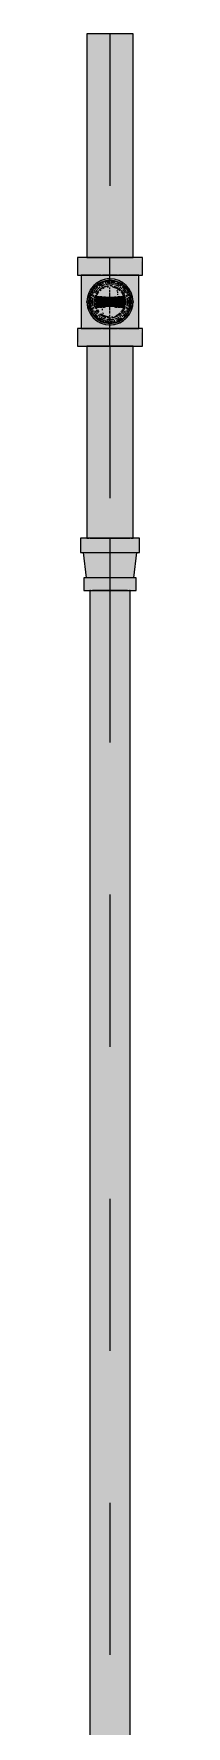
# Model space of a CAD drawing. Header units: millimetres. Extents: x -4000 to 187956, y -58990 to 162485.
# Drawn here: x 84216 to 84284, y 129963 to 131730 of the extents above; entities that cross this region are included whole.
import ezdxf

# ---------------------------------------------------------------- set-up
doc = ezdxf.new("R2010")
doc.units = ezdxf.units.MM
doc.linetypes.add('Dash 1_16_', pattern=[317.5, 158.75, -158.75])
for name, color, linetype, lineweight in [('F-SPRN', 3, 'Continuous', 9), ('P-PIPE', 3, 'Continuous', 9), ('P-PIPE-CNTR', 3, 'Continuous', 9)]:
    doc.layers.add(name, color=color, linetype=linetype, lineweight=lineweight)

# ---------------------------------------------------------------- blocks, each defined once
blk = doc.blocks.new('Sprinkler_Up - DN20-V257-FFS - TANG 1')
at = {"layer": 'F-SPRN', "transparency": 33554534}
for points in [[(-4.6, 0), (-1.7, 2.9), (-1.2, 3.5), (-0.6, 4), (0.6, 4), (1.2, 3.5), (1.7, 2.9), (4.6, 0), (22.2, 0), (18, 13.1), (6.9, 21.2), (-6.9, 21.2), (-18.2, 12.5), (-22.2, 0), (-9.1, 0)], [(3.4, -21.2), (6.9, -21.2), (18, -13.1), (22.2, 0), (3.9, -0.7), (1.7, -2.9), (1.2, -3.5), (0.6, -4), (-0.6, -4), (-1.2, -3.5), (-1.7, -2.9), (-4.6, 0), (-22.2, 0), (-18, -13.1), (-6.9, -21.2), (0, -21.2)], [(0, -16.7), (4.3, -16.1), (11.8, -11.8), (16.1, -4.3), (16.1, 4.3), (11.8, 11.8), (8.3, 14.4), (0, 16.7), (-4.3, 16.1), (-11.8, 11.8), (-16.1, 4.3), (-16.1, -4.3), (-11.8, -11.8), (-8.3, -14.4)], [(0, -15.6), (7.8, -13.5), (13.5, -7.8), (15.1, -4), (15.1, 4), (13.5, 7.8), (7.8, 13.5), (0, 15.6), (-9.1, 12.5), (-11, 11), (-15.1, 4), (-15.1, -4), (-9.1, -12.5), (-7.8, -13.5)], [(-10.9, -5.5), (-10.9, 5.4), (-14.5, 5.4), (-14.5, -5.5)], [(-10.9, -5.5), (-7.7, -5.5), (-7.7, 5.4), (-10.9, 5.4)], [(0, -5.5), (0, 5.4), (-7.7, 5.4), (-7.7, -5.5)], [(0, 0), (5.7, 0), (2.9, 4.9), (-2.9, 4.9), (-5.7, 0)], [(2.9, -4.9), (5.7, 0), (-5.7, 0), (-2.9, -4.9)], [(-4.6, 0), (4.6, 0), (0, 4.6)], [(0, -4.6), (4.6, 0), (-4.6, 0)], [(0, -2.6), (1.3, 0), (-1.8, 0)], [(-1.3, 0), (1.8, 0), (0, 2.6)], [(7.7, -5.5), (7.7, 5.4), (0, 5.4), (0, -5.5)], [(10.9, -5.5), (10.9, 5.4), (7.7, 5.4), (7.7, -5.5)], [(14.5, -5.5), (14.5, 5.4), (10.9, 5.4), (10.9, -5.5)]]:
    blk.add_hatch(color=1, dxfattribs=at).paths.add_polyline_path(points)
at = {"layer": 'F-SPRN', "color": 1}
for p, q in [((-11.5, 5.4), (-14.5, 5.4)), ((-14.5, 5.4), (-11.3, 5.4)), ((-14.5, 5.4), (-14.5, 3.7)), ((-14.5, 3.3), (-14.5, 0)), ((-11.5, 5.4), (-11.5, 4)), ((-10.9, 1.9), (-10.9, 3.6)), ((-10.8, 5.4), (-9.1, 5.4)), ((-8.1, 5.4), (-10.8, 5.4)), ((-9.1, 12.6), (-9.2, 12.6)), ((-9.2, 12.6), (-9.1, 12.6)), ((-8.1, 5.4), (-8.1, 2.8)), ((-8.1, 2.5), (-8.1, 0.7)), ((-7.7, 4.8), (-7.7, 2.7)), ((-7.7, 4.8), (-7.7, 2.7)), ((-7.7, 2.1), (-7.7, 0.5)), ((-7.7, 2.1), (-7.7, 0.5)), ((-6.7, 5.4), (-4.7, 5.4)), ((-5.8, 3.8), (-5.8, 2.2)), ((-2.1, 0), (-2.1, 0)), ((-2.1, 0), (-2.1, -0.1)), ((0, 2.1), (-0.1, 2.1)), ((2.1, 0), (2.1, 0.1)), ((2.1, 0), (2.1, 0)), ((4.7, 5.4), (6.5, 5.4)), ((7.7, 5.4), (10.8, 5.4)), ((7.7, 5.2), (7.7, 2.7)), ((7.7, 5.2), (7.7, 2.7)), ((7.7, 2.3), (7.7, 0.5)), ((7.7, 2.3), (7.7, 0.5)), ((10.8, 5.4), (8.1, 5.4)), ((8.1, 5.4), (8.1, 2.8)), ((8.1, 2.5), (8.1, 0.4)), ((10.9, 5.4), (14.5, 5.4)), ((10.9, 3.6), (10.9, 0.2)), ((14.5, 5.4), (11.5, 5.4)), ((11.5, 5.4), (11.5, 4)), ((11.5, 3), (11.5, 0.2)), ((14.5, 5.4), (14.5, -5.5)), ((-14.5, -1.3), (-14.5, -3.7)), ((-11.1, -5.5), (-14.5, -5.5)), ((-14.5, -5.5), (-11.5, -5.5)), ((-10.9, -2.6), (-10.9, -1.3)), ((-10.8, -5.5), (-8.1, -5.5)), ((-7.8, -5.5), (-10.8, -5.5)), ((-8.1, -4.2), (-8.1, -5.5)), ((-7.7, -2.7), (-7.7, -4)), ((-7.7, -2.7), (-7.7, -4)), ((-7, -5.5), (-5.8, -5.5)), ((-4.8, -5.5), (-7, -5.5)), ((-5.8, -2.3), (-5.8, -3.8)), ((-2.1, -0.3), (-2, -0.4)), ((-2, -0.4), (-2, -0.5)), ((-2, -0.5), (-2, -0.6)), ((-2, -0.6), (-2, -0.7)), ((-2, -0.7), (-1.9, -0.7)), ((-1.9, -0.7), (-1.9, -0.8)), ((-1.9, -0.8), (-1.9, -0.9)), ((-1.9, -0.9), (-1.8, -1)), ((-1.8, -1), (-1.8, -1.1)), ((-1.8, -1), (-1.8, -1)), ((-1.8, -1.1), (-1.7, -1.2)), ((-1.7, -1.2), (-1.6, -1.3)), ((-1.7, -1.2), (-1.7, -1.2)), ((-1.6, -1.3), (-1.6, -1.4)), ((-1.6, -1.4), (-1.5, -1.4)), ((-1.5, -1.4), (-1.4, -1.5)), ((-1.4, -1.5), (-1.3, -1.6)), ((-1.4, -1.5), (-1.4, -1.5)), ((-1.3, -1.6), (-1.3, -1.7)), ((-1.3, -1.7), (-1.2, -1.7)), ((-1.2, -1.7), (-1.1, -1.7)), ((-1.1, -1.7), (-1.1, -1.8)), ((-1.1, -1.8), (-1, -1.8)), ((-1, -1.8), (-0.9, -1.9)), ((-0.9, -1.9), (-0.8, -1.9)), ((-0.8, -1.9), (-0.7, -2)), ((-0.8, -1.9), (-0.8, -1.9)), ((-0.7, -2), (-0.6, -2)), ((-0.6, -2), (-0.5, -2)), ((-0.5, -2), (-0.4, -2)), ((-0.4, -2), (-0.3, -2.1)), ((-0.4, -2), (-0.4, -2)), ((-0.3, -2.1), (-0.2, -2.1)), ((-0.2, -2.1), (-0.1, -2.1)), ((-0.1, -2.1), (0, -2.1)), ((0, -2.1), (0.1, -2.1)), ((0.1, -2.1), (0.2, -2.1)), ((0.1, -2.1), (0.1, -2.1)), ((0.2, -2.1), (0.3, -2.1)), ((0.3, -2.1), (0.4, -2)), ((0.4, -2), (0.5, -2)), ((0.5, -2), (0.6, -2)), ((0.6, -2), (0.7, -2)), ((0.6, -2), (0.6, -2)), ((0.7, -2), (0.8, -1.9)), ((0.8, -1.9), (0.9, -1.9)), ((0.9, -1.9), (1, -1.8)), ((0.9, -1.9), (0.9, -1.9)), ((1, -1.8), (1.1, -1.8)), ((1.1, -1.8), (1.2, -1.7)), ((1.2, -1.7), (1.3, -1.6)), ((1.2, -1.7), (1.2, -1.7)), ((1.3, -1.6), (1.4, -1.6)), ((1.4, -1.5), (1.5, -1.5)), ((1.4, -1.6), (1.4, -1.5)), ((1.5, -1.4), (1.6, -1.3)), ((1.5, -1.5), (1.5, -1.4)), ((1.6, -1.3), (1.7, -1.2)), ((1.6, -1.3), (1.6, -1.3)), ((1.7, -1.1), (1.8, -1.1)), ((1.7, -1.2), (1.7, -1.1)), ((1.8, -1), (1.9, -0.9)), ((1.8, -1.1), (1.8, -1)), ((1.9, -0.8), (2, -0.7)), ((1.9, -0.8), (1.9, -0.8)), ((1.9, -0.9), (1.9, -0.8)), ((2, -0.4), (2.1, -0.3)), ((2, -0.5), (2, -0.4)), ((2, -0.5), (2, -0.5)), ((2, -0.6), (2, -0.5)), ((2, -0.7), (2, -0.6)), ((2.1, -0.1), (2.1, 0)), ((2.1, -0.2), (2.1, -0.1)), ((2.1, -0.3), (2.1, -0.2)), ((7, -5.5), (4.8, -5.5)), ((5.8, -2.2), (5.8, -3.8)), ((5.8, -5.5), (7, -5.5)), ((7.7, -0.5), (7.7, -2.3)), ((7.7, -0.5), (7.7, -2.3)), ((7.7, -2.7), (7.7, -5.4)), ((7.7, -2.7), (7.7, -5.4)), ((10.8, -5.5), (7.7, -5.5)), ((8.1, -0.4), (8.1, -2.5)), ((8.1, -2.8), (8.1, -5.5)), ((8.1, -5.5), (10.8, -5.5)), ((10.9, -0.2), (10.9, -3.6)), ((14.5, -5.5), (10.9, -5.5)), ((11.5, -0.2), (11.5, -3)), ((11.5, -4), (11.5, -5.5)), ((11.5, -5.5), (14.5, -5.5))]:
    blk.add_line(p, q, dxfattribs=at)
at = {"layer": 'F-SPRN', "color": 1, "flags": 128}
for points in [[(-0.6, 2), (-0.7, 2), (-0.8, 1.9), (-0.9, 1.9), (-0.9, 1.9), (-1, 1.8), (-1.1, 1.8), (-1.2, 1.7), (-1.2, 1.7), (-1.3, 1.6), (-1.4, 1.6), (-1.4, 1.5), (-1.5, 1.5), (-1.5, 1.4), (-1.6, 1.3), (-1.6, 1.3), (-1.7, 1.2), (-1.7, 1.1), (-1.8, 1.1), (-1.8, 1), (-1.9, 0.9), (-1.9, 0.8), (-1.9, 0.8), (-2, 0.7), (-2, 0.6), (-2, 0.5), (-2, 0.5), (-2, 0.4), (-2.1, 0.3), (-2.1, 0.2), (-2.1, 0.1), (-2.1, 0)], [(-0.5, 2), (-0.6, 2), (-0.6, 2)], [(-0.1, 2.1), (-0.1, 2.1), (-0.2, 2.1), (-0.3, 2.1), (-0.4, 2), (-0.5, 2)], [(2.1, 0.1), (2.1, 0.2), (2.1, 0.2), (2.1, 0.3), (2, 0.4), (2, 0.5), (2, 0.6), (2, 0.7), (1.9, 0.7), (1.9, 0.8), (1.9, 0.9), (1.8, 1), (1.8, 1), (1.8, 1.1), (1.7, 1.2), (1.7, 1.2), (1.6, 1.3), (1.6, 1.4), (1.5, 1.4), (1.4, 1.5), (1.4, 1.5), (1.3, 1.6), (1.3, 1.7), (1.2, 1.7), (1.1, 1.7), (1.1, 1.8), (1, 1.8), (0.9, 1.9), (0.8, 1.9), (0.8, 1.9), (0.7, 2), (0.6, 2), (0.5, 2), (0.4, 2), (0.4, 2), (0.3, 2.1), (0.2, 2.1), (0.1, 2.1), (0, 2.1)], [(-2.1, -0.1), (-2.1, -0.2), (-2.1, -0.2), (-2.1, -0.3)]]:
    blk.add_lwpolyline(points, dxfattribs=at)
at = {"layer": 'F-SPRN', "color": 1}
for radius, start, end in [(22.2, 360, 180), (21.9, 108.2621, 125.7507), (21.9, 99.348, 107.901), (21.9, 90.145, 98.8503), (21.9, 72.5583, 89.4624), (21.9, 54.2493, 71.7379), (21.9, 165.6773, 179.2615), (21.9, 144.9438, 164.8151), (21.9, 144, 144.9438), (21.9, 126.6942, 143.2701), (16.7, 167.6802, 180), (16.7, 167.6802, 180), (16.7, 155.3879, 164.9693), (16.7, 155.3879, 164.9693), (15.6, 166.4265, 180), (15.6, 166.4265, 180), (15.6, 150.9409, 165), (15.6, 159.6139, 165), (16.7, 136.7213, 149.931), (16.7, 136.7213, 149.931), (15.6, 150.9409, 156.3845), (15.6, 138.4214, 150), (15.6, 138.4214, 150), (16.7, 130.7528, 135), (16.7, 130.7528, 135), (16.7, 123.1451, 130.5751), (16.7, 123.1451, 130.5751), (15.6, 126.205, 133.2078), (15.6, 126.205, 133.2078), (16.7, 120, 123.1451), (16.7, 120, 123.1451), (16.7, 106.5995, 120), (16.7, 106.5995, 120), (15.6, 114.4363, 119.9813), (15.6, 114.4363, 119.9813), (4.63, 155.7832, 180), (4.63, 155.7832, 180), (16.7, 96.4143, 105), (16.7, 96.4143, 105), (4.63, 109.0192, 138.2703), (4.63, 109.0192, 138.2703), (15.6, 95.5762, 100.6843), (15.6, 95.5762, 100.6843), (2.56, 109.0192, 168.8278), (2.56, 109.0192, 168.8278), (2.04, 109.0192, 180), (16.7, 83.0684, 90), (16.7, 83.0684, 90), (4.63, 17.9592, 90), (4.63, 17.9592, 90), (3.81, 57.0577, 90), (2.56, 14.5599, 90), (2.56, 14.5599, 90), (2.04, 10.4703, 90), (15.6, 75.573, 80.5892), (15.6, 75.573, 80.5892), (3.81, 16.1605, 43.8358), (15.6, 67.5614, 74.5481), (15.6, 67.5614, 74.5481), (16.7, 60, 75), (16.7, 60, 75), (15.6, 60.0187, 65.5637), (15.6, 60.0187, 65.5637), (15.6, 46.7922, 60), (15.6, 46.7922, 60), (16.7, 49.4249, 58.5819), (16.7, 49.4249, 58.5819), (15.6, 30, 41.5786), (15.6, 30, 41.5786), (16.7, 30, 43.2787), (16.7, 30, 43.2787), (21.9, 36.7299, 53.3058), (15.6, 23.6155, 29.5646), (15.6, 15, 29.5646), (15.6, 15, 20.3861), (16.7, 15, 24.6121), (16.7, 15, 24.6121), (15.6, 360, 13.6618), (15.6, 0, 13.6618), (16.7, 360, 12.3198), (16.7, 0, 12.3198), (21.9, 15.1849, 35.2302), (21.9, 0.7385, 14.3227), (22.2, 180, 360), (21.9, 180.7385, 194.3227), (21.9, 195.1849, 215.2302), (21.9, 216.7299, 233.3058), (16.7, 180, 192.3198), (16.7, 180, 192.3198), (16.7, 195.0307, 204.6121), (16.7, 195.0307, 204.6121), (15.6, 181.9082, 193.6618), (15.6, 181.9082, 193.6618), (15.6, 197.3339, 209.5646), (15.6, 197.3339, 209.5646), (16.7, 210.069, 223.2787), (16.7, 210.069, 223.2787), (15.6, 212.5472, 221.5786), (15.6, 212.5472, 221.5786), (16.7, 229.4249, 236.8549), (16.7, 229.4249, 236.8549), (15.6, 234.1666, 240), (15.6, 234.1666, 240), (16.7, 236.8549, 240), (16.7, 236.8549, 240), (16.7, 240, 255), (16.7, 240, 255), (15.6, 240.0187, 254.5481), (15.6, 240.0187, 254.5481), (4.63, 197.9592, 0), (4.63, 197.9592, 360), (15.6, 255, 267.64), (15.6, 255, 267.64), (3.81, 196.1605, 360), (2.56, 191.1677, 270), (2.56, 191.1677, 270), (2.04, 190.4703, 270), (16.7, 263.0684, 270), (16.7, 263.0684, 270), (2.04, 270, 0), (2.56, 270, 0), (2.56, 270, 360), (15.6, 275.5762, 280.6843), (15.6, 275.5762, 280.6843), (16.7, 276.4143, 285), (16.7, 276.4143, 285), (16.7, 286.5995, 300), (16.7, 286.5995, 300), (15.6, 294.4363, 299.9813), (15.6, 294.4363, 299.9813), (15.6, 300, 313.2078), (15.6, 300, 313.2078), (16.7, 301.4181, 310.5751), (16.7, 301.4181, 310.5751), (15.6, 318.4214, 330), (15.6, 318.4214, 330), (16.7, 316.7213, 330), (16.7, 316.7213, 330), (21.9, 306.6942, 323.2701), (15.6, 330.4354, 345), (15.6, 330.4354, 336.3845), (15.6, 339.6139, 345), (15.6, 346.3382, 360), (15.6, 346.3382, 360), (16.7, 335.3879, 345), (16.7, 335.3879, 345), (16.7, 347.6802, 360), (16.7, 347.6802, 360), (21.9, 324.7698, 344.8151), (21.9, 345.6773, 359.2615), (21.9, 234.2493, 251.7379), (21.9, 252.5583, 269.4624), (21.9, 270.145, 278.8503), (21.9, 279.348, 287.901), (21.9, 288.2621, 305.7507)]:
    blk.add_arc((0, 0), radius, start, end, dxfattribs=at)
blk = doc.blocks.new('Steel_Transition_Threaded_HoaPhat - Standard-V263-FFS - TANG 1')
at = {"layer": 'P-PIPE', "lineweight": 13, "transparency": 33554534}
h = blk.add_hatch(color=1, dxfattribs=at)
h.paths.add_polyline_path([(84250, 131427.6), (84255.8, 131428.4), (84261.3, 131430.6), (84265.9, 131434.2), (84269.5, 131438.8), (84271.7, 131444.3), (84272.5, 131450.1), (84271.7, 131455.9), (84269.5, 131461.3), (84265.9, 131466), (84261.3, 131469.6), (84255.8, 131471.8), (84250, 131472.6), (84240.9, 131470.5), (84238.8, 131469.6), (84231.5, 131462.6), (84230.5, 131461.3), (84228.3, 131455.9), (84227.5, 131450.1), (84228.3, 131444.3), (84230.5, 131438.8), (84234.1, 131434.2), (84240.9, 131429.7), (84244.2, 131428.4)])
h.paths.add_polyline_path([(84250, 131430), (84240.9, 131432.3), (84240, 131432.7), (84235.8, 131435.9), (84232.6, 131440), (84230.6, 131444.9), (84229.9, 131450.1), (84230.6, 131455.3), (84234.5, 131462.6), (84235.8, 131464.3), (84240.9, 131467.9), (84244.8, 131469.5), (84250, 131470.2), (84255.2, 131469.5), (84260.1, 131467.5), (84264.2, 131464.3), (84267.4, 131460.1), (84269.4, 131455.3), (84270.1, 131450.1), (84269.4, 131444.9), (84267.4, 131440), (84264.2, 131435.9), (84260.1, 131432.7), (84255.2, 131430.7)])
for points in [[(84250, 131430), (84250, 131433.7), (84241.8, 131435.9), (84235.8, 131441.9), (84233.6, 131450.1), (84235.8, 131458.3), (84241.8, 131464.3), (84250, 131466.5), (84250, 131470.2), (84240.9, 131467.9), (84240, 131467.5), (84234.5, 131462.6), (84232.6, 131460.1), (84230.6, 131455.3), (84229.9, 131450.1), (84230.6, 131444.9), (84232.6, 131440), (84235.8, 131435.9), (84240.9, 131432.3), (84244.8, 131430.7)], [(84250, 131431.6), (84254.8, 131432.2), (84259.3, 131434.1), (84263.1, 131437), (84266, 131440.8), (84267.9, 131445.3), (84268.5, 131450.1), (84267.9, 131454.9), (84266, 131459.3), (84263.1, 131463.2), (84259.3, 131466.1), (84254.8, 131468), (84250, 131468.6), (84245.2, 131468), (84240.8, 131466.1), (84236.5, 131462.6), (84234, 131459.3), (84232.1, 131454.9), (84231.5, 131450.1), (84232.1, 131445.3), (84234, 131440.8), (84236.9, 131437), (84240.9, 131434), (84245.2, 131432.2)], [(84250, 131430), (84255.2, 131430.7), (84260.1, 131432.7), (84264.2, 131435.9), (84267.4, 131440), (84269.4, 131444.9), (84270.1, 131450.1), (84269.4, 131455.3), (84267.4, 131460.1), (84264.2, 131464.3), (84260.1, 131467.5), (84255.2, 131469.5), (84250, 131470.2), (84250, 131466.5), (84258.2, 131464.3), (84264.2, 131458.3), (84266.4, 131450.1), (84264.2, 131441.9), (84258.2, 131435.9), (84250, 131433.7)]]:
    blk.add_hatch(color=1, dxfattribs=at).paths.add_polyline_path(points)
at = {"layer": 'P-PIPE', "color": 20, "lineweight": 13}
for radius, start, end in [(22.5, 90, 270), (22.5, 90, 270), (20.1, 128.8856, 139.8677), (18.5, 123.4976, 133.2041), (18.5, 123.4976, 133.2041), (20.1, 109.6859, 125.0043), (18.5, 106.819, 120), (18.5, 119.3552, 120), (18.5, 106.819, 119.3552), (16.4, 115.1607, 123.7901), (16.4, 107.4657, 111.9681), (20.1, 100.9975, 105), (18.5, 91.4353, 103.2046), (18.5, 91.4353, 103.2046), (16.4, 96.2132, 104.6042), (20.1, 90.5246, 98.5089), (22.5, 270, 90), (22.5, 270, 90), (18.5, 78.0986, 90), (18.5, 78.0986, 90), (20.1, 75.0607, 87.9279), (18.5, 60, 75), (18.5, 60, 75), (16.4, 66.9681, 72.9388), (20.1, 54.9957, 75), (16.4, 50.4733, 56.6389), (18.5, 46.7959, 56.5024), (18.5, 46.7959, 56.5024), (20.1, 31.8447, 51.1144), (20.1, 166.0499, 193.9501), (20.1, 150, 162.7449), (18.5, 166.5939, 180), (18.5, 166.5939, 193.4061), (18.5, 180, 193.4061), (18.5, 157.6232, 165), (18.5, 157.6232, 165), (20.1, 141.0399, 148.1553), (16.4, 168.5467, 178.9063), (16.4, 184.8393, 191.4533), (18.5, 137.133, 150), (18.5, 137.133, 150), (16.4, 158.0319, 163.506), (16.4, 143.5463, 150), (18.5, 135, 137.133), (18.5, 135, 137.133), (16.4, 30, 38.0319), (18.5, 30, 43.5703), (18.5, 30, 43.5703), (16.4, 0, 8.0319), (16.4, 353.5463, 0), (18.5, 15, 22.3768), (18.5, 15, 22.3768), (20.1, 17.2551, 30), (18.5, 0, 13.4061), (18.5, 346.5939, 13.4061), (18.5, 346.5939, 0), (20.1, 346.0499, 13.9501), (20.1, 197.2551, 210), (18.5, 195, 202.3768), (18.5, 195, 202.3768), (20.1, 211.8447, 231.1144), (18.5, 210, 223.5703), (18.5, 210, 223.5703), (16.4, 210.6635, 216.4537), (18.5, 226.7959, 236.5024), (18.5, 226.7959, 236.5024), (20.1, 234.9957, 255), (16.4, 230.4733, 240), (18.5, 240, 255), (18.5, 240, 255), (16.4, 240, 246.5955), (16.4, 250.3629, 255), (20.1, 255.0607, 267.9279), (18.5, 258.0986, 270), (18.5, 258.0986, 270), (16.4, 264.1652, 268.506), (20.1, 270.5246, 278.5089), (18.5, 271.4353, 283.2046), (18.5, 271.4353, 283.2046), (16.4, 276.2132, 283.9063), (20.1, 280.9975, 285), (16.4, 287.4657, 291.9681), (18.5, 286.819, 300), (18.5, 286.819, 300), (16.4, 293.4045, 300), (20.1, 289.6859, 305.0043), (18.5, 303.4976, 313.2041), (18.5, 303.4976, 313.2041), (20.1, 308.8856, 328.1553), (18.5, 316.4297, 330), (18.5, 316.4297, 330), (16.4, 338.0319, 342.8691), (18.5, 337.6232, 345), (18.5, 337.6232, 345), (20.1, 330, 342.7449)]:
    blk.add_arc((84250, 131450.1), radius, start, end, dxfattribs=at)

msp = doc.modelspace()

# ---------------------------------------------------------------- hatches: boundary and pattern name
at = {"layer": 'P-PIPE', "transparency": 33554534}
for points in [[(84232.9, 131496.4), (84250, 131496.4), (84250, 131729.9), (84225.9, 131729.9), (84226.7, 131496.4), (84229.1, 131496.4)], [(84256.2, 131496.4), (84274.1, 131496.4), (84273.3, 131729.9), (84250, 131729.9), (84250, 131496.4)], [(84216.2, 131478), (84250, 131478), (84250, 131496.4), (84216.2, 131496.4)], [(84283.8, 131478), (84282.6, 131496.4), (84250, 131496.4), (84250, 131478), (84282.6, 131478)], [(84231.9, 131422.3), (84250, 131422.3), (84250, 131428.9), (84240.9, 131431.2), (84236.3, 131434), (84231.7, 131439.4), (84229.2, 131446.3), (84229.2, 131453.9), (84233.3, 131462.6), (84236.3, 131466.2), (84242.6, 131469.9), (84250, 131471.2), (84250, 131478), (84220, 131478), (84221, 131422.3), (84228.8, 131422.3)], [(84250, 131426), (84256.2, 131426.8), (84262.1, 131429.2), (84267.1, 131433), (84270.9, 131438), (84273.3, 131443.8), (84274.1, 131450.1), (84273.3, 131456.3), (84270.9, 131462.1), (84267.1, 131467.1), (84262.1, 131471), (84256.2, 131473.4), (84250, 131474.2), (84240.9, 131472.2), (84237.9, 131471), (84233, 131467.1), (84229.1, 131462.1), (84226.7, 131456.3), (84225.9, 131450.1), (84226.7, 131443.8), (84229.1, 131438), (84233, 131433), (84240.9, 131428), (84243.8, 131426.8), (84248.9, 131426.1)], [(84241.7, 131435.6), (84242.8, 131437.6), (84241.7, 131441.7), (84242.8, 131445.9), (84245.8, 131449), (84257.2, 131454.3), (84258.4, 131458.4), (84257.2, 131462.6), (84255.9, 131464.3), (84250, 131466.8), (84241.7, 131464.6), (84235.5, 131458.4), (84233.3, 131450.1), (84235.5, 131441.7), (84240.9, 131436.2)], [(84250, 131433.4), (84258.4, 131435.6), (84261.8, 131438.3), (84266.1, 131445.8), (84266.1, 131454.4), (84261.8, 131461.9), (84258.4, 131464.6), (84250, 131466.8), (84245.7, 131466.2), (84238.2, 131461.9), (84233.9, 131454.4), (84233.9, 131445.8), (84238.2, 131438.3), (84241.7, 131435.6)], [(84268.1, 131422.3), (84280, 131422.3), (84279, 131478), (84250, 131478), (84250, 131471.2), (84257.5, 131469.9), (84263.7, 131466.2), (84268.3, 131460.8), (84270.8, 131453.9), (84270.8, 131446.3), (84268.3, 131439.4), (84263.7, 131434), (84257.5, 131430.3), (84250, 131428.9), (84250, 131422.3), (84265, 131422.3)], [(84226.1, 131403.8), (84250, 131403.8), (84250, 131422.3), (84216.2, 131422.3), (84217.4, 131403.8), (84220.7, 131403.8)], [(84283.8, 131403.8), (84282.6, 131422.3), (84250, 131422.3), (84250, 131403.8), (84282.6, 131403.8)], [(84243.8, 131203.5), (84250, 131203.5), (84250, 131403.8), (84225.9, 131403.8), (84226.7, 131203.5), (84237.9, 131203.5)], [(84250, 131203.5), (84274.1, 131203.5), (84273.3, 131403.8), (84250, 131403.8), (84250, 131280.1)], [(84220.3, 131188.6), (84280.8, 131188.6), (84279.8, 131203.5), (84219.2, 131203.5), (84219.2, 131188.6)], [(84271.5, 131162.2), (84274.8, 131162.2), (84277.1, 131188.6), (84221.9, 131188.6), (84226.1, 131162.2), (84267.5, 131162.2)], [(84223.6, 131148.9), (84277.4, 131148.9), (84276.4, 131162.2), (84222.7, 131162.2), (84222.7, 131148.9)], [(84239.5, 128493.7), (84250, 128493.7), (84250, 131148.9), (84228.9, 131148.9), (84229.6, 128493.7), (84235.1, 128493.7)], [(84250, 128493.7), (84271.1, 128493.7), (84270.4, 131148.9), (84250, 131148.9), (84250, 128506)]]:
    msp.add_hatch(color=1, dxfattribs=at).paths.add_polyline_path(points)

# ---------------------------------------------------------------- linework, layer by layer
at = {"layer": 'P-PIPE', "color": 20, "lineweight": 13}
for p, q in [((84225.9, 131729.9), (84225.9, 131496.4)), ((84274.1, 131729.9), (84225.9, 131729.9)), ((84274.1, 131496.4), (84274.1, 131729.9)), ((84216.2, 131496.4), (84216.2, 131478)), ((84225.8, 131496.4), (84216.2, 131496.4)), ((84250, 131496.4), (84216.2, 131496.4)), ((84225.9, 131496.4), (84232.9, 131496.4)), ((84232.9, 131496.4), (84226.6, 131496.4)), ((84241.3, 131496.4), (84233.1, 131496.4)), ((84233.1, 131496.4), (84240.9, 131496.4)), ((84241.2, 131496.4), (84266.9, 131496.4)), ((84250, 131496.4), (84241.3, 131496.4)), ((84258.7, 131496.4), (84250, 131496.4)), ((84283.8, 131496.4), (84250, 131496.4)), ((84266.9, 131496.4), (84258.7, 131496.4)), ((84273.4, 131496.4), (84267.1, 131496.4)), ((84267.1, 131496.4), (84274.1, 131496.4)), ((84283.8, 131496.4), (84274.2, 131496.4)), ((84283.8, 131478), (84283.8, 131496.4)), ((84216.2, 131478), (84219.8, 131478)), ((84216.2, 131478), (84250, 131478)), ((84220, 131478), (84220, 131422.3)), ((84221, 131478), (84220, 131478)), ((84228.8, 131478), (84220, 131478)), ((84221, 131478), (84226.1, 131478)), ((84224, 131478), (84221, 131478)), ((84228.8, 131478), (84224, 131478)), ((84226.1, 131478), (84233.1, 131478)), ((84235, 131478), (84228.8, 131478)), ((84240.9, 131478), (84228.8, 131478)), ((84233.1, 131478), (84241.3, 131478)), ((84240.9, 131478), (84235, 131478)), ((84242.2, 131478), (84250, 131478)), ((84250, 131478), (84242.2, 131478)), ((84250, 131478), (84242.2, 131478)), ((84250, 131478), (84257.8, 131478)), ((84250, 131478), (84283.8, 131478)), ((84257.8, 131478), (84250, 131478)), ((84257.8, 131478), (84250, 131478)), ((84258.7, 131478), (84266.9, 131478)), ((84265, 131478), (84258.8, 131478)), ((84280, 131478), (84258.8, 131478)), ((84271.2, 131478), (84265, 131478)), ((84266.9, 131478), (84273.9, 131478)), ((84276, 131478), (84271.2, 131478)), ((84273.9, 131478), (84279, 131478)), ((84279, 131478), (84276, 131478)), ((84280, 131478), (84279, 131478)), ((84280, 131422.3), (84280, 131478)), ((84280.2, 131478), (84283.8, 131478)), ((84216.2, 131422.3), (84216.2, 131403.8)), ((84219.8, 131422.3), (84216.2, 131422.3)), ((84250, 131422.3), (84216.2, 131422.3)), ((84220, 131422.3), (84221, 131422.3)), ((84220, 131422.3), (84241.2, 131422.3)), ((84226.1, 131422.3), (84221, 131422.3)), ((84221, 131422.3), (84224, 131422.3)), ((84224, 131422.3), (84228.8, 131422.3)), ((84233.1, 131422.3), (84226.1, 131422.3)), ((84228.8, 131422.3), (84235, 131422.3)), ((84241.3, 131422.3), (84233.1, 131422.3)), ((84235, 131422.3), (84241.2, 131422.3)), ((84250, 131422.3), (84242.2, 131422.3)), ((84242.2, 131422.3), (84250, 131422.3)), ((84242.2, 131422.3), (84250, 131422.3)), ((84257.8, 131422.3), (84250, 131422.3)), ((84283.8, 131422.3), (84250, 131422.3)), ((84250, 131422.3), (84257.8, 131422.3)), ((84250, 131422.3), (84257.8, 131422.3)), ((84266.9, 131422.3), (84258.7, 131422.3)), ((84258.8, 131422.3), (84265, 131422.3)), ((84258.8, 131422.3), (84280, 131422.3)), ((84265, 131422.3), (84271.2, 131422.3)), ((84273.9, 131422.3), (84266.9, 131422.3)), ((84271.2, 131422.3), (84276, 131422.3)), ((84279, 131422.3), (84273.9, 131422.3)), ((84276, 131422.3), (84279, 131422.3)), ((84279, 131422.3), (84280, 131422.3)), ((84283.8, 131422.3), (84280.2, 131422.3)), ((84283.8, 131403.8), (84283.8, 131422.3)), ((84216.2, 131403.8), (84225.8, 131403.8)), ((84216.2, 131403.8), (84250, 131403.8)), ((84225.9, 131403.8), (84225.9, 131203.5)), ((84232.9, 131403.8), (84225.9, 131403.8)), ((84226.6, 131403.8), (84232.9, 131403.8)), ((84233.1, 131403.8), (84241.3, 131403.8)), ((84266.9, 131403.8), (84233.1, 131403.8)), ((84241.3, 131403.8), (84250, 131403.8)), ((84250, 131403.8), (84258.7, 131403.8)), ((84250, 131403.8), (84283.8, 131403.8)), ((84258.7, 131403.8), (84266.9, 131403.8)), ((84267.1, 131403.8), (84273.4, 131403.8)), ((84274.1, 131403.8), (84267.1, 131403.8)), ((84274.1, 131203.5), (84274.1, 131403.8)), ((84274.2, 131403.8), (84283.8, 131403.8)), ((84219.2, 131203.5), (84219.2, 131188.6)), ((84280.8, 131203.5), (84219.2, 131203.5)), ((84225.7, 131203.5), (84219.2, 131203.5)), ((84225.9, 131203.5), (84228, 131203.5)), ((84228.2, 131203.5), (84226.5, 131203.5)), ((84234.6, 131203.5), (84229, 131203.5)), ((84229.1, 131203.5), (84270.9, 131203.5)), ((84242, 131203.5), (84234.6, 131203.5)), ((84250, 131203.5), (84242, 131203.5)), ((84258, 131203.5), (84250, 131203.5)), ((84265.4, 131203.5), (84258, 131203.5)), ((84271, 131203.5), (84265.4, 131203.5)), ((84273.5, 131203.5), (84271.8, 131203.5)), ((84272, 131203.5), (84274.1, 131203.5)), ((84280.8, 131203.5), (84274.3, 131203.5)), ((84280.8, 131188.6), (84280.8, 131203.5)), ((84219.2, 131188.6), (84221.7, 131188.6)), ((84219.2, 131188.6), (84280.8, 131188.6)), ((84221.9, 131188.6), (84225.2, 131162.2)), ((84223.3, 131188.6), (84228.2, 131188.6)), ((84228.2, 131188.6), (84234.6, 131188.6)), ((84234.6, 131188.6), (84242, 131188.6)), ((84242.7, 131188.6), (84250, 131188.6)), ((84250, 131188.6), (84257.3, 131188.6)), ((84258, 131188.6), (84265.4, 131188.6)), ((84265.4, 131188.6), (84271.8, 131188.6)), ((84271.8, 131188.6), (84276.7, 131188.6)), ((84274.8, 131162.2), (84278.1, 131188.6)), ((84278.3, 131188.6), (84280.8, 131188.6)), ((84222.7, 131162.2), (84222.7, 131148.9)), ((84277.4, 131162.2), (84222.7, 131162.2)), ((84225, 131162.2), (84222.7, 131162.2)), ((84222.7, 131148.9), (84228.7, 131148.9)), ((84222.7, 131148.9), (84277.4, 131148.9)), ((84230.7, 131162.2), (84226.3, 131162.2)), ((84228.9, 131148.9), (84228.9, 128493.7)), ((84229.6, 131148.9), (84228.9, 131148.9)), ((84236.3, 131162.2), (84230.7, 131162.2)), ((84268.3, 131148.9), (84231.7, 131148.9)), ((84231.7, 131148.9), (84236.3, 131148.9)), ((84242.9, 131162.2), (84236.3, 131162.2)), ((84236.3, 131148.9), (84242.9, 131148.9)), ((84242.9, 131148.9), (84250, 131148.9)), ((84250, 131162.2), (84243.6, 131162.2)), ((84256.4, 131162.2), (84250, 131162.2)), ((84250, 131148.9), (84257.1, 131148.9)), ((84263.7, 131162.2), (84257.1, 131162.2)), ((84257.1, 131148.9), (84263.7, 131148.9)), ((84269.3, 131162.2), (84263.7, 131162.2)), ((84263.7, 131148.9), (84268.4, 131148.9)), ((84273.7, 131162.2), (84269.3, 131162.2)), ((84271.1, 131148.9), (84270.4, 131148.9)), ((84271.1, 128493.7), (84271.1, 131148.9)), ((84271.3, 131148.9), (84277.4, 131148.9)), ((84277.4, 131162.2), (84275, 131162.2)), ((84277.4, 131148.9), (84277.4, 131162.2))]:
    msp.add_line(p, q, dxfattribs=at)
for radius, start, end in [(24.1, 90, 270), (24.1, 90, 148.5565), (21.1, 137.2293, 141.8404), (21.1, 128.0211, 135), (21.1, 115.5402, 125.8689), (21.1, 108.8679, 113.0211), (21.1, 99.731, 105), (21.1, 90, 98.0211), (24.1, 272.7305, 90), (24.1, 270, 90), (21.1, 75, 87.7707), (21.1, 62.2293, 68.0211), (21.1, 54.1311, 60), (21.1, 38.1596, 51.9789), (24.1, 150, 267.2695), (21.1, 165.7378, 177.9758), (21.1, 183.5565, 194.2622), (24.1, 148.5565, 150), (21.1, 158.0211, 165), (21.1, 151.0876, 154.6013), (21.1, 25.3987, 30), (21.1, 15, 21.9789), (21.1, 345.7378, 357.9758), (21.1, 2.0242, 12.7707), (21.1, 195, 203.0211), (21.1, 205.3987, 210), (21.1, 219.3488, 233.0211), (21.1, 234.4236, 244.4598), (21.1, 246.9789, 251.1321), (21.1, 255, 270), (21.1, 270, 276.9789), (21.1, 279.731, 285), (21.1, 291.9789, 305.8689), (21.1, 315, 320.0725), (21.1, 321.9789, 326.1637), (21.1, 330, 334.6013), (21.1, 336.9789, 345), (24.1, 267.2695, 270), (24.1, 270, 272.7305)]:
    msp.add_arc((84250, 131450.1), radius, start, end, dxfattribs=at)
at = {"layer": 'P-PIPE', "color": 1}
for centre, radius, start, end in [((84250, 131450.1), 16.7, 125.087, 127.9918), ((84250, 131458.4), 8.35, 69.0027, 79.2369), ((84250, 131450.1), 16.7, 46.0317, 57.203), ((84250, 131450.1), 16.7, 170.1108, 177.203), ((84250, 131450.1), 16.7, 182.797, 189.8892), ((84250, 131450.1), 16.7, 190.2154, 195.2487), ((84250, 131450.1), 16.7, 157.579, 164.2722), ((84250, 131441.7), 8.35, 131.0366, 150), ((84250, 131441.7), 8.35, 115.6806, 125.5287), ((84250, 131441.7), 8.35, 100.6842, 114.0387), ((84250, 131441.7), 8.35, 90, 100.6842), ((84250, 131458.4), 8.35, 270, 280.6842), ((84250, 131458.4), 8.35, 316.3183, 330), ((84250, 131458.4), 8.35, 20.1285, 29.0413), ((84250, 131458.4), 8.35, 8.0385, 17.9918), ((84250, 131458.4), 8.35, 352.2824, 1.6717), ((84250, 131450.1), 16.7, 39.3092, 45.2846), ((84250, 131450.1), 16.7, 32.3031, 39.2955), ((84250, 131450.1), 16.7, 23.314, 31.0974), ((84250, 131450.1), 16.7, 16.9375, 22.421), ((84250, 131450.1), 16.7, 4.3093, 9.8892), ((84250, 131441.7), 8.35, 172.0327, 181.5407), ((84250, 131441.7), 8.35, 199.9004, 209.0413), ((84250, 131441.7), 8.35, 226.6998, 237.8461), ((84250, 131441.7), 8.35, 249.0027, 259.2369), ((84250, 131450.1), 16.7, 264.6626, 273.5288), ((84250, 131450.1), 16.7, 308.1274, 313.9683), ((84250, 131450.1), 16.7, 314.7154, 320.6908), ((84250, 131450.1), 16.7, 328.9026, 336.686), ((84250, 131450.1), 16.7, 337.2636, 343.0625)]:
    msp.add_arc(centre, radius, start, end, dxfattribs=at)
at = {"layer": 'P-PIPE-CNTR', "color": 1, "linetype": 'Dash 1_16_'}
for p, q in [((84250, 131729.9), (84250, 131496.4)), ((84250, 131729.9), (84250, 131496.4)), ((84250, 131472.6), (84250, 131475.1)), ((84250, 131471.2), (84250, 131472.6)), ((84250, 131468.6), (84250, 131470.2)), ((84250, 131463.6), (84250, 131465.2)), ((84225, 131450.1), (84227.5, 131450.1)), ((84227.8, 131450.1), (84231.5, 131450.1)), ((84231.5, 131450.1), (84233.3, 131450.1)), ((84236.9, 131450.1), (84240.4, 131450.1)), ((84240.9, 131450.1), (84242.3, 131450.1)), ((84245.4, 131450.1), (84247.6, 131450.1)), ((84248.7, 131450.1), (84250, 131450.1)), ((84250, 131459.8), (84250, 131462.6)), ((84250, 131455.5), (84250, 131459.1)), ((84250, 131452.6), (84250, 131454.3)), ((84250, 131450.1), (84250, 131452.1)), ((84250, 131448), (84250, 131450.1)), ((84250, 131450.1), (84251.3, 131450.1)), ((84250, 131445.9), (84250, 131447.5)), ((84251.8, 131450.1), (84254.6, 131450.1)), ((84255.7, 131450.1), (84263.5, 131450.1)), ((84266.4, 131450.1), (84268.5, 131450.1)), ((84268.5, 131450.1), (84272.2, 131450.1)), ((84272.5, 131450.1), (84275, 131450.1)), ((84250, 131441.1), (84250, 131444.6)), ((84250, 131438.1), (84250, 131440.4)), ((84250, 131435), (84250, 131436.5)), ((84250, 131432.2), (84250, 131433.4)), ((84250, 131430), (84250, 131431.6)), ((84250, 131427.6), (84250, 131428.9)), ((84250, 131425.1), (84250, 131427.6)), ((84250, 131403.8), (84250, 131203.5)), ((84250, 131403.8), (84250, 131203.5)), ((84250, 131148.9), (84250, 128493.7)), ((84250, 131148.9), (84250, 128493.7))]:
    msp.add_line(p, q, dxfattribs=at)
at = {"layer": 'P-PIPE-CNTR', "color": 20, "lineweight": 13}
for p, q in [((84250, 131474.2), (84250, 131496.4)), ((84250, 131471.2), (84250, 131472.6)), ((84250, 131468.6), (84250, 131470.2)), ((84250, 131463.6), (84250, 131465.2)), ((84250, 131459.8), (84250, 131462.6)), ((84250, 131455.5), (84250, 131459.1)), ((84250, 131452.6), (84250, 131454.3)), ((84250, 131450.1), (84250, 131452.1)), ((84250, 131448), (84250, 131450.1)), ((84250, 131446.1), (84250, 131447.5)), ((84250, 131441.1), (84250, 131444.6)), ((84250, 131438.1), (84250, 131440.1)), ((84250, 131435.3), (84250, 131436.5)), ((84250, 131430), (84250, 131431.6)), ((84250, 131427.6), (84250, 131428.9)), ((84250, 131426.1), (84250, 131427.6)), ((84250, 131403.8), (84250, 131426)), ((84250, 131203.5), (84250, 131148.9))]:
    msp.add_line(p, q, dxfattribs=at)

# ---------------------------------------------------------------- block references
at = {"layer": 'F-SPRN', "color": 1}
msp.add_blockref('Sprinkler_Up - DN20-V257-FFS - TANG 1', (84250, 131450.1), dxfattribs=at)
at = {"layer": 'P-PIPE', "color": 20, "lineweight": 13}
msp.add_blockref('Steel_Transition_Threaded_HoaPhat - Standard-V263-FFS - TANG 1', (0, 0), dxfattribs=at)

doc.saveas('drawing.dxf')
